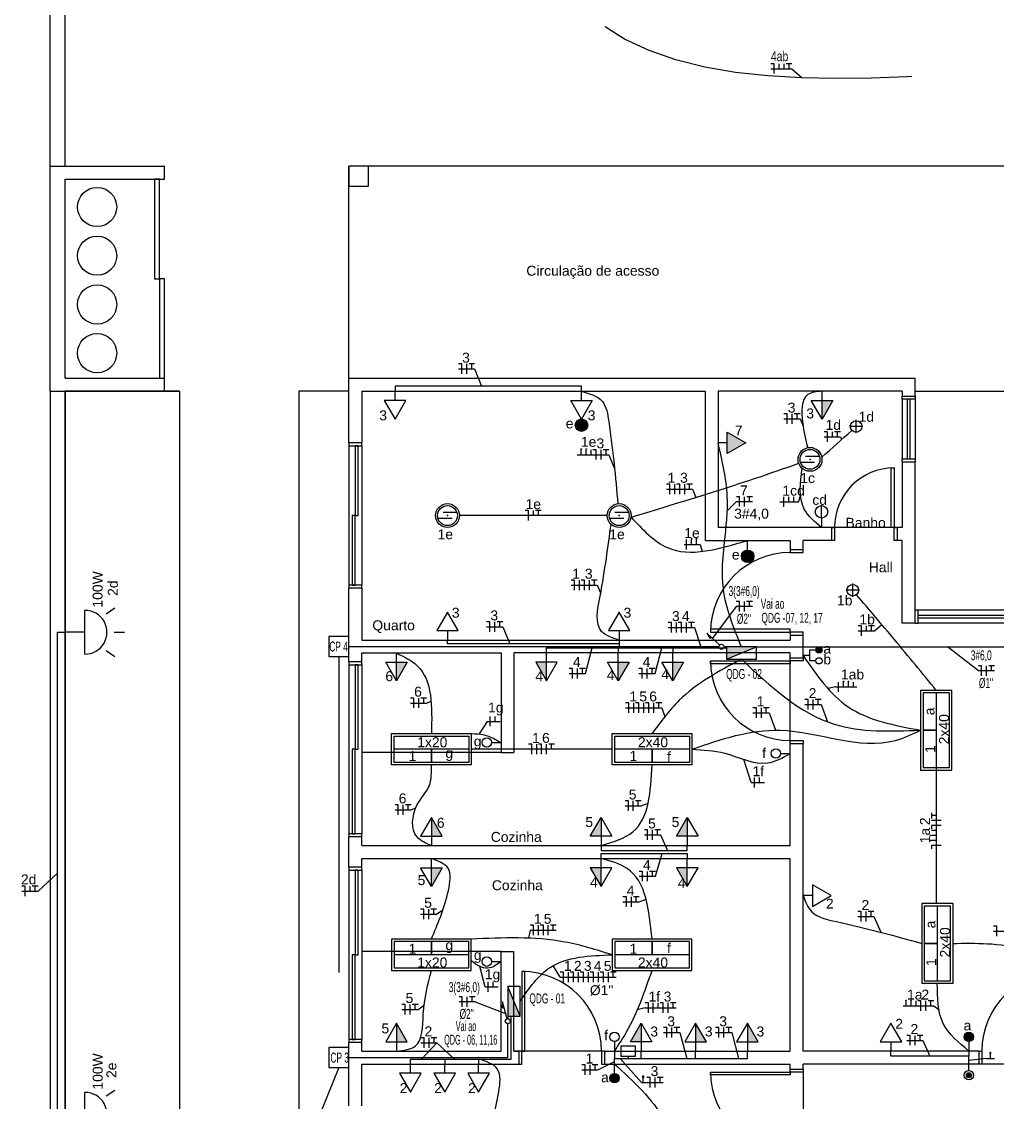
# Model space of a CAD drawing. Extents: x -115 to 23, y 4 to 69.
# Drawn here: x -114.02 to -104.22, y 30.67 to 41.53 of the extents above; entities that cross this region are included whole.
import ezdxf
from ezdxf.enums import TextEntityAlignment as Align

# ---------------------------------------------------------------- set-up
doc = ezdxf.new("R2010")
doc.units = 0
doc.header["$MEASUREMENT"] = 0
doc.linetypes.add('HIDDEN2', pattern=[4.7625, 3.175, -1.5875])
doc.layers.get('0').update_dxf_attribs({"linetype": 'CONTINUOUS'})
for name, color, linetype in [('BASE', 8, 'CONTINUOUS'), ('Chamada', 3, 'CONTINUOUS'), ('E_LUMINO', 160, 'CONTINUOUS'), ('Elétrico', 5, 'CONTINUOUS'), ('texto', 7, 'CONTINUOUS'), ('Texto - Elétrica', 3, 'CONTINUOUS'), ('texto - elétrico', 3, 'CONTINUOUS'), ('TOMADAS.GI', 5, 'CONTINUOUS')]:
    doc.layers.add(name, color=color, linetype=linetype)
doc.layers.add('VP', color=5, linetype='CONTINUOUS', plot=False)
doc.styles.add('ARIAL', font='arial.ttf')
doc.styles.get("Standard").update_dxf_attribs({"font": 'arial.ttf'})

# ---------------------------------------------------------------- blocks, each defined once
blk = doc.blocks.new('A$C089607AB')
at = {"layer": 'TOMADAS.GI', "color": 4}
for p, q in [((0, 0.493), (0, 0.598)), ((-0.184, 0.412), (-0.244, 0.499)), ((0.184, 0.412), (0.244, 0.499)), ((0.22, 0.2), (-0.22, 0.2)), ((0, 0.2), (0, 0))]:
    blk.add_line(p, q, dxfattribs=at)
blk.add_arc((0, 0.201), 0.22, 359.844, 180.156, dxfattribs=at)
blk = doc.blocks.new('A$C3E3F6338')
for p, q in [((-0.067, -0.101), (-0.208, -0.101)), ((-0.017, -0.041), (-0.158, -0.041))]:
    blk.add_line(p, q)
for radius in [0.12, 0.1]:
    blk.add_circle((-0.113, -0.071), radius)
at = {"linetype": 'Continuous'}
blk.add_point((-0.113, -0.071), dxfattribs=at)

msp = doc.modelspace()

# ---------------------------------------------------------------- hatches: boundary and pattern name
at = {"layer": 'Elétrico'}
for points in [[(-105.978, 37.539), (-105.978, 37.726), (-105.87, 37.726)], [(-108.332, 37.479, 1), (-108.457, 37.479, 1)], [(-106.663, 36.161, 1), (-106.788, 36.161, 1)], [(-107.105, 35.337), (-107.136, 35.39), (-107.093, 35.35)], [(-106.638, 35.252), (-106.938, 35.252), (-106.938, 35.127)], [(-106.638, 35.252), (-106.938, 35.252), (-106.938, 35.127)], [(-110.253, 34.909), (-110.253, 35.096), (-110.145, 35.096)], [(-108.855, 35.096), (-108.746, 35.096), (-108.746, 34.909)], [(-108.026, 34.909), (-108.026, 35.096), (-107.917, 35.096)], [(-107.478, 34.909), (-107.478, 35.096), (-107.37, 35.096)], [(-109.903, 33.349), (-109.795, 33.349), (-109.903, 33.536)], [(-108.198, 33.536), (-108.198, 33.349), (-108.306, 33.349)], [(-107.332, 33.536), (-107.332, 33.349), (-107.44, 33.349)], [(-109.903, 32.844), (-109.795, 33.031), (-109.903, 33.031)], [(-108.198, 32.844), (-108.198, 33.031), (-108.306, 33.031)], [(-107.332, 32.844), (-107.332, 33.031), (-107.44, 33.031)], [(-109.136, 31.84), (-109.136, 31.54), (-109.011, 31.54)], [(-109.136, 31.84), (-109.136, 31.54), (-109.011, 31.54)], [(-109.191, 31.623), (-109.189, 31.685), (-109.174, 31.628)], [(-110.253, 31.471), (-110.253, 31.284), (-110.145, 31.284)], [(-107.903, 31.284), (-107.795, 31.284), (-107.795, 31.471)], [(-107.248, 31.471), (-107.248, 31.284), (-107.14, 31.284)], [(-106.728, 31.471), (-106.728, 31.284), (-106.62, 31.284)], [(-104.281, 31.164), (-104.281, 31.177), (-104.293, 31.177), (-104.293, 31.164)], [(-104.478, 30.947, 1), (-104.528, 30.947, 1)], [(-108.016, 30.917), (-108.11, 30.917, 1)], [(-107.769, 30.925), (-107.769, 30.937), (-107.782, 30.937), (-107.782, 30.925)]]:
    msp.add_hatch(color=256, dxfattribs=at).paths.add_polyline_path(points)
h = msp.add_hatch(color=256, dxfattribs=at)
h.paths.add_polyline_path([(-106.93, 37.409), (-106.743, 37.301), (-106.881, 37.221), (-106.93, 37.221)])
h.paths.add_polyline_path([(-106.93, 37.221), (-106.881, 37.221), (-106.93, 37.193)])
at = {"layer": 'Elétrico', "linetype": 'Continuous', "lineweight": -2}
for points in [[(-105.977, 35.219), (-105.978, 35.222), (-105.978, 35.224), (-105.978, 35.227), (-105.979, 35.23), (-105.98, 35.232), (-105.982, 35.235), (-105.983, 35.237), (-105.985, 35.239), (-105.987, 35.241), (-105.989, 35.243), (-105.991, 35.245), (-105.993, 35.246), (-105.995, 35.247), (-105.998, 35.248), (-106.001, 35.249), (-106.003, 35.25), (-106.006, 35.25), (-106.009, 35.25), (-106.011, 35.25), (-106.014, 35.25), (-106.017, 35.249), (-106.019, 35.248), (-106.022, 35.247), (-106.024, 35.246), (-106.027, 35.245), (-106.029, 35.243), (-106.031, 35.241), (-106.033, 35.239), (-106.034, 35.237), (-106.036, 35.235), (-106.037, 35.232), (-106.038, 35.23), (-106.039, 35.227), (-106.039, 35.224), (-106.04, 35.222), (-106.04, 35.219), (-106.009, 35.219)], [(-106.04, 35.219), (-106.04, 35.216), (-106.039, 35.214), (-106.039, 35.211), (-106.038, 35.208), (-106.037, 35.206), (-106.036, 35.203), (-106.034, 35.201), (-106.033, 35.199), (-106.031, 35.197), (-106.029, 35.195), (-106.027, 35.193), (-106.024, 35.192), (-106.022, 35.191), (-106.019, 35.19), (-106.017, 35.189), (-106.014, 35.188), (-106.011, 35.188), (-106.009, 35.188), (-106.006, 35.188), (-106.003, 35.188), (-106.001, 35.189), (-105.998, 35.19), (-105.995, 35.191), (-105.993, 35.192), (-105.991, 35.193), (-105.989, 35.195), (-105.987, 35.197), (-105.985, 35.199), (-105.983, 35.201), (-105.982, 35.203), (-105.98, 35.206), (-105.979, 35.208), (-105.978, 35.211), (-105.978, 35.214), (-105.978, 35.216), (-105.977, 35.219), (-106.009, 35.219)], [(-104.55, 31.332), (-104.504, 31.332), (-104.504, 31.379), (-104.511, 31.379), (-104.524, 31.375), (-104.531, 31.37), (-104.537, 31.365), (-104.543, 31.357), (-104.548, 31.347), (-104.55, 31.338), (-104.55, 31.332)], [(-104.55, 31.332), (-104.504, 31.332), (-104.504, 31.286), (-104.511, 31.286), (-104.524, 31.29), (-104.531, 31.295), (-104.537, 31.3), (-104.543, 31.308), (-104.548, 31.317), (-104.55, 31.327), (-104.55, 31.332)], [(-104.457, 31.332), (-104.504, 31.332), (-104.504, 31.379), (-104.496, 31.379), (-104.484, 31.375), (-104.476, 31.37), (-104.47, 31.365), (-104.464, 31.357), (-104.459, 31.347), (-104.457, 31.338), (-104.457, 31.332)], [(-104.457, 31.332), (-104.504, 31.332), (-104.504, 31.286), (-104.496, 31.286), (-104.484, 31.29), (-104.476, 31.295), (-104.47, 31.3), (-104.464, 31.308), (-104.459, 31.317), (-104.457, 31.327), (-104.457, 31.332)], [(-108.11, 30.917), (-108.063, 30.917), (-108.063, 30.964), (-108.07, 30.964), (-108.083, 30.959), (-108.091, 30.955), (-108.097, 30.95), (-108.103, 30.942), (-108.107, 30.932), (-108.11, 30.922), (-108.109, 30.917)], [(-108.016, 30.917), (-108.063, 30.917), (-108.063, 30.964), (-108.056, 30.964), (-108.043, 30.959), (-108.035, 30.955), (-108.029, 30.95), (-108.023, 30.942), (-108.018, 30.932), (-108.016, 30.922), (-108.016, 30.917)]]:
    msp.add_hatch(color=256, dxfattribs=at).paths.add_polyline_path(points)

# ---------------------------------------------------------------- linework, layer by layer
at = {"layer": 'BASE'}
for p, q in [((-113.733, 40.08), (-113.733, 57.746)), ((-113.583, 40.08), (-113.583, 57.746)), ((-113.733, 37.82), (-113.733, 40.08)), ((-113.733, 37.82), (-113.733, 40.08)), ((-113.733, 40.08), (-112.583, 40.08)), ((-112.583, 39.95), (-112.583, 40.08)), ((-110.733, 37.95), (-110.733, 40.08)), ((-100.603, 40.08), (-110.733, 40.08)), ((-113.583, 37.95), (-113.583, 39.95)), ((-113.583, 39.95), (-112.583, 39.95)), ((-113.583, 37.95), (-112.583, 37.95)), ((-112.583, 37.82), (-112.583, 37.95)), ((-110.733, 37.95), (-105.043, 37.95)), ((-110.733, 37.3), (-110.733, 37.95)), ((-105.043, 37.77), (-105.043, 37.95)), ((-113.733, 37.82), (-113.733, 23.29)), ((-113.733, 37.82), (-112.583, 37.82)), ((-112.433, 37.82), (-113.583, 37.82)), ((-113.583, 37.82), (-113.583, 23.29)), ((-112.433, 37.82), (-112.433, 23.29)), ((-110.733, 37.82), (-111.233, 37.82)), ((-111.233, 37.82), (-111.233, 23.29)), ((-110.603, 37.82), (-110.603, 37.3)), ((-110.603, 37.82), (-107.153, 37.82)), ((-107.153, 37.82), (-107.153, 36.32)), ((-105.173, 37.82), (-107.023, 37.82)), ((-107.023, 37.82), (-107.023, 36.45)), ((-105.173, 37.82), (-105.173, 37.77)), ((-105.043, 37.82), (-102.993, 37.82)), ((-105.173, 37.77), (-105.043, 37.77)), ((-110.603, 37.3), (-110.733, 37.3)), ((-105.173, 37.11), (-105.173, 36.45)), ((-105.173, 37.11), (-105.043, 37.11)), ((-105.043, 35.62), (-105.043, 37.11)), ((-105.883, 36.45), (-107.023, 36.45)), ((-105.883, 36.45), (-105.883, 36.32)), ((-105.173, 36.45), (-105.883, 36.45)), ((-105.173, 36.45), (-105.223, 36.45)), ((-105.223, 36.45), (-105.223, 36.32)), ((-107.153, 36.32), (-106.298, 36.32)), ((-106.298, 36.32), (-106.298, 36.23)), ((-106.168, 36.23), (-106.168, 36.32)), ((-105.883, 36.32), (-106.168, 36.32)), ((-105.173, 36.32), (-105.223, 36.32)), ((-105.173, 35.49), (-105.173, 36.32)), ((-106.298, 36.23), (-106.168, 36.23)), ((-110.733, 35.102), (-110.733, 35.84)), ((-110.603, 35.84), (-110.733, 35.84)), ((-110.603, 35.84), (-110.603, 35.32)), ((-105.043, 35.62), (-105.043, 35.62)), ((-105.043, 35.49), (-105.043, 35.62)), ((-105.043, 35.49), (-105.173, 35.49)), ((-110.603, 35.32), (-106.298, 35.32)), ((-106.298, 35.37), (-106.298, 35.32)), ((-106.298, 35.37), (-106.168, 35.37)), ((-106.168, 35.14), (-106.168, 35.37)), ((-110.603, 35.19), (-109.203, 35.19)), ((-110.603, 35.102), (-110.603, 35.19)), ((-109.203, 35.19), (-109.203, 34.19)), ((-106.298, 35.19), (-109.073, 35.19)), ((-109.073, 35.19), (-109.073, 34.19)), ((-106.298, 35.14), (-106.298, 35.19)), ((-110.603, 35.102), (-110.733, 35.102)), ((-106.298, 35.14), (-106.168, 35.14)), ((-106.298, 34.31), (-106.298, 35.11)), ((-106.298, 33.255), (-106.298, 34.28)), ((-106.298, 34.28), (-106.168, 34.28)), ((-106.168, 31.19), (-106.168, 34.28)), ((-109.203, 34.19), (-110.603, 34.19)), ((-109.203, 34.19), (-109.073, 34.19)), ((-110.603, 33.342), (-110.733, 33.342)), ((-110.733, 33.037), (-110.733, 33.342)), ((-110.603, 33.255), (-110.603, 33.342)), ((-110.603, 33.255), (-106.298, 33.255)), ((-110.603, 33.125), (-106.298, 33.125)), ((-110.603, 33.037), (-110.603, 33.125)), ((-106.298, 31.19), (-106.298, 33.125)), ((-110.603, 33.037), (-110.733, 33.037)), ((-109.203, 32.19), (-110.603, 32.19)), ((-109.203, 31.19), (-109.203, 32.19)), ((-109.203, 32.19), (-109.073, 32.19)), ((-109.073, 31.19), (-109.073, 32.19)), ((-110.603, 31.277), (-110.733, 31.277)), ((-110.733, 30.64), (-110.733, 31.277)), ((-110.603, 31.19), (-110.603, 31.277)), ((-110.603, 31.19), (-109.203, 31.19)), ((-109.073, 31.19), (-109.023, 31.19)), ((-108.193, 31.19), (-109.073, 31.19)), ((-109.023, 31.19), (-109.023, 31.06)), ((-108.163, 31.19), (-106.298, 31.19)), ((-108.163, 31.19), (-108.163, 31.06)), ((-104.403, 31.19), (-106.168, 31.19)), ((-104.403, 31.19), (-104.403, 31.06)), ((-110.603, 31.06), (-109.023, 31.06)), ((-110.603, 30.64), (-110.603, 31.06)), ((-108.163, 31.06), (-106.298, 31.06)), ((-106.298, 31.01), (-106.298, 31.06)), ((-104.403, 31.06), (-106.168, 31.06)), ((-106.168, 31.01), (-106.168, 31.06)), ((-103.543, 31.06), (-104.403, 31.06)), ((-106.298, 31.01), (-106.168, 31.01)), ((-106.168, 31.01), (-106.168, 30.15))]:
    msp.add_line(p, q, dxfattribs=at)
at = {"layer": 'BASE', "linetype": 'Continuous'}
for p, q in [((-105.173, 37.74), (-105.173, 37.14)), ((-105.043, 37.74), (-105.043, 37.14)), ((-110.733, 37.27), (-110.733, 35.87)), ((-110.603, 37.27), (-110.603, 35.87)), ((-103.523, 35.62), (-105.013, 35.62)), ((-103.523, 35.49), (-105.013, 35.49)), ((-110.733, 35.072), (-110.733, 33.372)), ((-110.603, 35.072), (-110.603, 33.372)), ((-110.733, 33.007), (-110.733, 31.307)), ((-110.603, 33.007), (-110.603, 31.307)), ((-108.163, 31.19), (-108.193, 31.19))]:
    msp.add_line(p, q, dxfattribs=at)
at = {"layer": 'BASE'}
for points in [[(-110.733, 40.08), (-110.733, 39.88), (-110.533, 39.88), (-110.533, 40.08), (-110.733, 40.08)], [(-112.683, 38.95), (-112.633, 38.95), (-112.633, 39.95), (-112.683, 39.95)], [(-112.633, 37.95), (-112.583, 37.95), (-112.583, 38.95), (-112.633, 38.95)], [(-112.433, 23.29), (-113.583, 23.29), (-113.583, 37.82), (-112.433, 37.82)]]:
    msp.add_lwpolyline(points, close=True, dxfattribs=at)
at = {"layer": 'BASE', "linetype": 'Continuous'}
for points in [[(-105.043, 37.77), (-105.043, 37.74), (-105.173, 37.74), (-105.173, 37.77)], [(-110.733, 37.3), (-110.733, 37.27), (-110.603, 37.27), (-110.603, 37.3)], [(-105.173, 37.11), (-105.173, 37.14), (-105.043, 37.14), (-105.043, 37.11)], [(-105.883, 36.45), (-105.853, 36.45), (-105.853, 36.32), (-105.883, 36.32)], [(-105.223, 36.32), (-105.253, 36.32), (-105.253, 36.45), (-105.223, 36.45)], [(-106.298, 36.23), (-106.298, 36.2), (-106.168, 36.2), (-106.168, 36.23)], [(-110.603, 35.84), (-110.603, 35.87), (-110.733, 35.87), (-110.733, 35.84)], [(-105.043, 35.49), (-105.013, 35.49), (-105.013, 35.62), (-105.043, 35.62)], [(-106.168, 35.37), (-106.168, 35.4), (-106.298, 35.4), (-106.298, 35.37)], [(-110.733, 35.102), (-110.733, 35.072), (-110.603, 35.072), (-110.603, 35.102)], [(-106.168, 35.14), (-106.168, 35.11), (-106.298, 35.11), (-106.298, 35.14)], [(-106.298, 34.28), (-106.298, 34.31), (-106.168, 34.31), (-106.168, 34.28)], [(-110.603, 33.342), (-110.603, 33.372), (-110.733, 33.372), (-110.733, 33.342)], [(-110.733, 33.037), (-110.733, 33.007), (-110.603, 33.007), (-110.603, 33.037)], [(-110.603, 31.277), (-110.603, 31.307), (-110.733, 31.307), (-110.733, 31.277)], [(-109.023, 31.06), (-108.993, 31.06), (-108.993, 31.19), (-109.023, 31.19)], [(-108.163, 31.19), (-108.193, 31.19), (-108.193, 31.06), (-108.163, 31.06)], [(-104.403, 31.19), (-104.373, 31.19), (-104.373, 31.06), (-104.403, 31.06)], [(-106.168, 31.01), (-106.168, 30.98), (-106.298, 30.98), (-106.298, 31.01)]]:
    msp.add_lwpolyline(points, dxfattribs=at)
for points in [[(-105.123, 37.74), (-105.123, 37.14), (-105.093, 37.14), (-105.093, 37.74), (-105.123, 37.74)], [(-110.668, 37.27), (-110.668, 36.57), (-110.638, 36.57), (-110.638, 37.27), (-110.668, 37.27)], [(-105.253, 36.45), (-105.283, 36.45), (-105.283, 37.05), (-105.253, 37.05), (-105.253, 36.45)], [(-110.698, 36.57), (-110.698, 35.87), (-110.668, 35.87), (-110.668, 36.57), (-110.698, 36.57)], [(-103.523, 35.54), (-105.013, 35.54), (-105.013, 35.57), (-103.523, 35.57), (-103.523, 35.54)], [(-106.298, 35.4), (-106.298, 35.43), (-107.098, 35.43), (-107.098, 35.4), (-106.298, 35.4)], [(-110.668, 35.072), (-110.668, 34.222), (-110.638, 34.222), (-110.638, 35.072), (-110.668, 35.072)], [(-106.298, 35.11), (-106.298, 35.08), (-107.098, 35.08), (-107.098, 35.11), (-106.298, 35.11)], [(-110.698, 34.222), (-110.698, 33.372), (-110.668, 33.372), (-110.668, 34.222), (-110.698, 34.222)], [(-110.668, 33.007), (-110.668, 32.157), (-110.638, 32.157), (-110.638, 33.007), (-110.668, 33.007)], [(-110.698, 32.157), (-110.698, 31.307), (-110.668, 31.307), (-110.668, 32.157), (-110.698, 32.157)], [(-108.993, 31.19), (-108.963, 31.19), (-108.963, 31.99), (-108.993, 31.99), (-108.993, 31.19)], [(-106.298, 30.98), (-106.298, 30.95), (-107.098, 30.95), (-107.098, 30.98), (-106.298, 30.98)]]:
    msp.add_lwpolyline(points, close=True, dxfattribs=at)
at = {"layer": 'BASE'}
for centre in [(-113.261, 39.67), (-113.261, 39.181), (-113.261, 38.691), (-113.261, 38.202)]:
    msp.add_circle(centre, 0.197, dxfattribs=at)
at = {"layer": 'BASE', "linetype": 'Continuous'}
for centre, radius, start, end in [((-105.253, 36.45), 0.6, 90, 180), ((-106.298, 35.4), 0.8, 90, 180), ((-106.298, 35.11), 0.8, 180, 270), ((-108.993, 31.19), 0.8, 0, 90), ((-103.573, 31.19), 0.8, 90, 180), ((-106.298, 30.98), 0.8, 180, 270)]:
    msp.add_arc(centre, radius, start, end, dxfattribs=at)
at = {"layer": 'Chamada', "linetype": 'Continuous'}
for p, q in [((-106.493, 41.06), (-106.28, 41.06)), ((-109.631, 38.043), (-109.469, 38.043)), ((-106.361, 37.541), (-106.198, 37.541)), ((-105.956, 37.362), (-105.793, 37.362)), ((-108.439, 37.182), (-108.119, 37.182)), ((-107.541, 36.836), (-107.279, 36.836)), ((-106.839, 36.71), (-106.677, 36.71)), ((-106.402, 36.707), (-106.214, 36.707)), ((-107.362, 36.281), (-107.203, 36.281)), ((-108.498, 35.872), (-108.236, 35.872)), ((-106.678, 35.656), (-106.84, 35.656)), ((-109.348, 35.453), (-109.185, 35.453)), ((-107.523, 35.447), (-107.26, 35.447)), ((-105.614, 35.413), (-105.452, 35.413)), ((-108.518, 34.985), (-108.355, 34.985)), ((-107.818, 34.985), (-107.656, 34.985)), ((-104.246, 35.011), (-104.408, 35.011)), ((-105.841, 34.848), (-105.63, 34.848)), ((-110.113, 34.687), (-109.951, 34.687)), ((-107.951, 34.639), (-107.589, 34.639)), ((-106.15, 34.672), (-105.987, 34.672)), ((-106.672, 34.589), (-106.509, 34.589)), ((-109.344, 34.503), (-109.213, 34.503)), ((-106.689, 33.888), (-106.557, 33.888)), ((-110.268, 33.615), (-110.106, 33.615)), ((-107.957, 33.655), (-107.794, 33.655)), ((-107.763, 33.363), (-107.601, 33.363)), ((-107.814, 32.946), (-107.652, 32.946)), ((-114.016, 32.798), (-113.854, 32.798)), ((-107.978, 32.689), (-107.815, 32.689)), ((-110.013, 32.566), (-109.85, 32.566)), ((-105.619, 32.543), (-105.457, 32.543)), ((-108.911, 32.405), (-108.649, 32.405)), ((-104.255, 32.395), (-104.093, 32.395)), ((-108.608, 31.932), (-108.046, 31.932)), ((-109.364, 31.835), (-109.233, 31.835)), ((-110.199, 31.609), (-110.037, 31.609)), ((-109.463, 31.686), (-109.625, 31.686)), ((-107.756, 31.624), (-107.444, 31.624)), ((-105.162, 31.644), (-104.854, 31.644)), ((-110.009, 31.274), (-109.847, 31.274)), ((-107.57, 31.376), (-107.407, 31.376)), ((-107.048, 31.376), (-106.885, 31.376)), ((-105.126, 31.298), (-104.964, 31.298)), ((-104.327, 31.114), (-104.246, 31.114)), ((-108.391, 31.001), (-108.229, 31.001)), ((-107.792, 30.875), (-107.575, 30.875))]:
    msp.add_line(p, q, dxfattribs=at)
at = {"layer": 'Chamada'}
for p, q in [((-106.28, 41.06), (-106.178, 40.967)), ((-109.469, 38.043), (-109.4, 37.87)), ((-106.198, 37.541), (-106.168, 37.467)), ((-105.793, 37.362), (-105.782, 37.334)), ((-108.119, 37.182), (-108.062, 37.042)), ((-107.279, 36.836), (-107.245, 36.752)), ((-106.839, 36.71), (-106.93, 36.619)), ((-106.214, 36.707), (-106.195, 36.769)), ((-107.203, 36.281), (-107.181, 36.21)), ((-108.236, 35.872), (-108.202, 35.788)), ((-106.84, 35.656), (-107.08, 35.338)), ((-109.185, 35.453), (-109.116, 35.28)), ((-107.26, 35.447), (-107.191, 35.24)), ((-105.452, 35.413), (-105.378, 35.477)), ((-108.355, 34.985), (-108.286, 35.24)), ((-107.656, 34.985), (-107.586, 35.24)), ((-104.408, 35.011), (-104.718, 35.252)), ((-105.841, 34.848), (-105.919, 34.832)), ((-109.951, 34.687), (-109.906, 34.704)), ((-107.589, 34.639), (-107.559, 34.549)), ((-105.987, 34.672), (-105.924, 34.498)), ((-106.509, 34.589), (-106.446, 34.415)), ((-109.344, 34.503), (-109.423, 34.376)), ((-106.689, 33.888), (-106.765, 34.12)), ((-107.794, 33.655), (-107.725, 33.682)), ((-110.106, 33.615), (-110.061, 33.633)), ((-107.601, 33.363), (-107.531, 33.205)), ((-107.652, 32.946), (-107.583, 33.175)), ((-113.854, 32.798), (-113.658, 32.976)), ((-107.815, 32.689), (-107.746, 32.716)), ((-109.85, 32.566), (-109.788, 32.608)), ((-105.457, 32.543), (-105.387, 32.384)), ((-108.911, 32.405), (-108.928, 32.324)), ((-109.364, 31.835), (-109.417, 32.04)), ((-108.608, 31.932), (-108.68, 32.049)), ((-110.037, 31.609), (-109.975, 31.65)), ((-109.463, 31.686), (-109.157, 31.567)), ((-107.756, 31.624), (-107.834, 31.603)), ((-104.854, 31.644), (-104.803, 31.603)), ((-109.847, 31.274), (-110.003, 31.11)), ((-109.847, 31.274), (-109.67, 31.11)), ((-107.407, 31.376), (-107.338, 31.115)), ((-106.885, 31.376), (-106.816, 31.115)), ((-104.964, 31.298), (-104.894, 31.14)), ((-108.229, 31.001), (-108.063, 31.087)), ((-107.792, 30.875), (-108.005, 31.115)), ((-104.327, 31.114), (-104.503, 31.096))]:
    msp.add_line(p, q, dxfattribs=at)
at = {"layer": 'E_LUMINO'}
for p, q in [((-105.569, 37.465), (-105.703, 37.465)), ((-105.636, 37.398), (-105.636, 37.532)), ((-105.636, 37.398), (-105.636, 37.532)), ((-105.67, 35.753), (-105.67, 35.887)), ((-105.67, 35.753), (-105.67, 35.887)), ((-105.603, 35.82), (-105.737, 35.82))]:
    msp.add_line(p, q, dxfattribs=at)
for points in [[(-104.988, 34.814), (-104.988, 34.014), (-104.673, 34.014), (-104.673, 34.814)], [(-104.963, 34.789), (-104.963, 34.039), (-104.698, 34.039), (-104.698, 34.789)], [(-109.503, 34.065), (-110.303, 34.065), (-110.303, 34.38), (-109.503, 34.38)], [(-109.528, 34.09), (-110.278, 34.09), (-110.278, 34.355), (-109.528, 34.355)], [(-107.286, 34.065), (-108.086, 34.065), (-108.086, 34.38), (-107.286, 34.38)], [(-107.311, 34.09), (-108.061, 34.09), (-108.061, 34.355), (-107.311, 34.355)], [(-104.977, 32.672), (-104.977, 31.872), (-104.662, 31.872), (-104.662, 32.672)], [(-104.952, 32.647), (-104.952, 31.897), (-104.687, 31.897), (-104.687, 32.647)], [(-109.503, 32.315), (-110.303, 32.315), (-110.303, 32), (-109.503, 32)], [(-109.528, 32.29), (-110.278, 32.29), (-110.278, 32.025), (-109.528, 32.025)], [(-107.286, 32.315), (-108.086, 32.315), (-108.086, 32), (-107.286, 32)], [(-107.311, 32.29), (-108.061, 32.29), (-108.061, 32.025), (-107.311, 32.025)]]:
    msp.add_lwpolyline(points, close=True, dxfattribs=at)
for points in [[(-104.83, 34.789), (-104.83, 34.414), (-104.963, 34.414), (-104.83, 34.414), (-104.83, 34.039)], [(-109.528, 34.222), (-109.903, 34.222), (-109.903, 34.09), (-109.903, 34.222), (-110.278, 34.222)], [(-107.311, 34.222), (-107.686, 34.222), (-107.686, 34.09), (-107.686, 34.222), (-108.061, 34.222)], [(-104.82, 32.647), (-104.82, 32.272), (-104.952, 32.272), (-104.82, 32.272), (-104.82, 31.897)], [(-109.528, 32.157), (-109.903, 32.157), (-109.903, 32.29), (-109.903, 32.157), (-110.278, 32.157)], [(-107.311, 32.157), (-107.686, 32.157), (-107.686, 32.29), (-107.686, 32.157), (-108.061, 32.157)]]:
    msp.add_lwpolyline(points, dxfattribs=at)
for centre in [(-105.636, 37.465), (-105.635, 37.465), (-105.67, 35.82), (-105.67, 35.82)]:
    msp.add_circle(centre, 0.058, dxfattribs=at)
at = {"layer": 'Elétrico', "linetype": 'Continuous'}
for p, q in [((-106.459, 41.11), (-106.493, 41.11)), ((-106.459, 41.01), (-106.459, 41.11)), ((-106.409, 41.06), (-106.409, 41.11)), ((-106.359, 41.06), (-106.359, 41.11)), ((-106.28, 41.11), (-106.339, 41.11)), ((-106.309, 41.06), (-106.309, 41.11)), ((-109.598, 38.093), (-109.631, 38.093)), ((-109.598, 37.993), (-109.598, 38.093)), ((-109.548, 37.993), (-109.548, 38.093)), ((-109.469, 38.093), (-109.527, 38.093)), ((-109.498, 38.043), (-109.498, 38.093)), ((-110.268, 37.726), (-110.268, 37.82)), ((-108.395, 37.726), (-108.395, 37.82)), ((-105.978, 37.539), (-105.978, 37.82)), ((-106.327, 37.591), (-106.361, 37.591)), ((-106.327, 37.491), (-106.327, 37.591)), ((-106.277, 37.491), (-106.277, 37.591)), ((-106.198, 37.591), (-106.257, 37.591)), ((-106.227, 37.541), (-106.227, 37.591)), ((-105.922, 37.412), (-105.956, 37.412)), ((-105.922, 37.312), (-105.922, 37.412)), ((-105.872, 37.362), (-105.872, 37.412)), ((-105.793, 37.412), (-105.852, 37.412)), ((-105.822, 37.362), (-105.822, 37.412)), ((-106.93, 37.301), (-107.024, 37.301)), ((-108.398, 37.182), (-108.398, 37.232)), ((-108.348, 37.182), (-108.348, 37.232)), ((-108.298, 37.182), (-108.298, 37.232)), ((-108.248, 37.232), (-108.281, 37.232)), ((-108.248, 37.132), (-108.248, 37.232)), ((-108.198, 37.132), (-108.198, 37.232)), ((-108.119, 37.232), (-108.177, 37.232)), ((-108.148, 37.182), (-108.148, 37.232)), ((-107.508, 36.886), (-107.541, 36.886)), ((-107.508, 36.786), (-107.508, 36.886)), ((-107.458, 36.786), (-107.458, 36.886)), ((-107.408, 36.886), (-107.441, 36.886)), ((-107.408, 36.786), (-107.408, 36.886)), ((-107.358, 36.786), (-107.358, 36.886)), ((-107.279, 36.886), (-107.337, 36.886)), ((-107.308, 36.836), (-107.308, 36.886)), ((-106.806, 36.76), (-106.839, 36.76)), ((-106.806, 36.66), (-106.806, 36.76)), ((-106.756, 36.66), (-106.756, 36.76)), ((-106.677, 36.76), (-106.735, 36.76)), ((-106.706, 36.71), (-106.706, 36.76)), ((-106.362, 36.657), (-106.362, 36.757)), ((-106.312, 36.707), (-106.312, 36.757)), ((-106.262, 36.707), (-106.262, 36.757)), ((-108.928, 36.621), (-108.962, 36.621)), ((-108.928, 36.521), (-108.928, 36.621)), ((-108.878, 36.571), (-108.878, 36.621)), ((-108.799, 36.621), (-108.857, 36.621)), ((-108.828, 36.571), (-108.828, 36.621)), ((-107.339, 36.231), (-107.339, 36.331)), ((-107.289, 36.281), (-107.289, 36.331)), ((-107.239, 36.281), (-107.239, 36.331)), ((-108.465, 35.922), (-108.498, 35.922)), ((-108.465, 35.822), (-108.465, 35.922)), ((-108.415, 35.822), (-108.415, 35.922)), ((-108.365, 35.922), (-108.398, 35.922)), ((-108.365, 35.822), (-108.365, 35.922)), ((-108.315, 35.822), (-108.315, 35.922)), ((-108.236, 35.922), (-108.294, 35.922)), ((-108.265, 35.872), (-108.265, 35.922)), ((-106.807, 35.706), (-106.84, 35.706)), ((-106.807, 35.606), (-106.807, 35.706)), ((-106.757, 35.606), (-106.757, 35.706)), ((-106.678, 35.706), (-106.736, 35.706)), ((-106.707, 35.656), (-106.707, 35.706)), ((-109.741, 35.414), (-109.741, 35.32)), ((-109.314, 35.503), (-109.348, 35.503)), ((-109.314, 35.403), (-109.314, 35.503)), ((-109.264, 35.403), (-109.264, 35.503)), ((-109.185, 35.503), (-109.243, 35.503)), ((-109.214, 35.453), (-109.214, 35.503)), ((-108.016, 35.414), (-108.016, 35.32)), ((-107.49, 35.497), (-107.523, 35.497)), ((-107.49, 35.397), (-107.49, 35.497)), ((-107.44, 35.397), (-107.44, 35.497)), ((-107.39, 35.497), (-107.423, 35.497)), ((-107.39, 35.397), (-107.39, 35.497)), ((-107.34, 35.397), (-107.34, 35.497)), ((-107.26, 35.497), (-107.319, 35.497)), ((-107.29, 35.447), (-107.29, 35.497)), ((-105.581, 35.463), (-105.614, 35.463)), ((-105.581, 35.363), (-105.581, 35.463)), ((-105.531, 35.413), (-105.531, 35.463)), ((-105.452, 35.463), (-105.51, 35.463)), ((-105.481, 35.413), (-105.481, 35.463)), ((-110.253, 34.909), (-110.253, 35.19)), ((-108.746, 34.909), (-108.746, 35.19)), ((-108.026, 34.909), (-108.026, 35.19)), ((-107.478, 34.909), (-107.478, 35.19)), ((-108.484, 35.035), (-108.518, 35.035)), ((-108.484, 34.935), (-108.484, 35.035)), ((-108.434, 34.935), (-108.434, 35.035)), ((-108.355, 35.035), (-108.414, 35.035)), ((-108.384, 34.985), (-108.384, 35.035)), ((-107.785, 35.035), (-107.818, 35.035)), ((-107.785, 34.935), (-107.785, 35.035)), ((-107.735, 34.935), (-107.735, 35.035)), ((-107.656, 35.035), (-107.714, 35.035)), ((-107.685, 34.985), (-107.685, 35.035)), ((-104.375, 35.061), (-104.408, 35.061)), ((-104.375, 34.961), (-104.375, 35.061)), ((-104.325, 34.961), (-104.325, 35.061)), ((-104.246, 35.061), (-104.304, 35.061)), ((-104.275, 35.011), (-104.275, 35.061)), ((-105.813, 34.798), (-105.813, 34.898)), ((-105.763, 34.848), (-105.763, 34.898)), ((-105.713, 34.848), (-105.713, 34.898)), ((-105.663, 34.848), (-105.663, 34.898)), ((-110.08, 34.737), (-110.113, 34.737)), ((-110.08, 34.637), (-110.08, 34.737)), ((-110.03, 34.637), (-110.03, 34.737)), ((-109.951, 34.737), (-110.009, 34.737)), ((-109.98, 34.687), (-109.98, 34.737)), ((-107.918, 34.689), (-107.951, 34.689)), ((-107.918, 34.589), (-107.918, 34.689)), ((-107.868, 34.589), (-107.868, 34.689)), ((-107.818, 34.689), (-107.851, 34.689)), ((-107.818, 34.589), (-107.818, 34.689)), ((-107.768, 34.589), (-107.768, 34.689)), ((-107.718, 34.689), (-107.751, 34.689)), ((-107.718, 34.589), (-107.718, 34.689)), ((-107.668, 34.589), (-107.668, 34.689)), ((-107.589, 34.689), (-107.647, 34.689)), ((-107.618, 34.639), (-107.618, 34.689)), ((-106.638, 34.639), (-106.672, 34.639)), ((-106.638, 34.539), (-106.638, 34.639)), ((-106.588, 34.539), (-106.588, 34.639)), ((-106.509, 34.639), (-106.567, 34.639)), ((-106.538, 34.589), (-106.538, 34.639)), ((-106.116, 34.722), (-106.15, 34.722)), ((-106.116, 34.622), (-106.116, 34.722)), ((-106.066, 34.622), (-106.066, 34.722)), ((-105.987, 34.722), (-106.046, 34.722)), ((-106.016, 34.672), (-106.016, 34.722)), ((-109.311, 34.453), (-109.311, 34.553)), ((-109.261, 34.503), (-109.261, 34.553)), ((-108.895, 34.272), (-108.928, 34.272)), ((-108.895, 34.172), (-108.895, 34.272)), ((-108.845, 34.172), (-108.845, 34.272)), ((-108.795, 34.272), (-108.828, 34.272)), ((-108.795, 34.172), (-108.795, 34.272)), ((-108.745, 34.172), (-108.745, 34.272)), ((-108.665, 34.272), (-108.724, 34.272)), ((-108.695, 34.222), (-108.695, 34.272)), ((-106.655, 33.838), (-106.655, 33.938)), ((-106.605, 33.888), (-106.605, 33.938)), ((-110.235, 33.665), (-110.268, 33.665)), ((-110.235, 33.565), (-110.235, 33.665)), ((-110.185, 33.565), (-110.185, 33.665)), ((-110.106, 33.665), (-110.164, 33.665)), ((-110.135, 33.615), (-110.135, 33.665)), ((-107.924, 33.705), (-107.957, 33.705)), ((-107.924, 33.605), (-107.924, 33.705)), ((-107.874, 33.605), (-107.874, 33.705)), ((-107.794, 33.705), (-107.853, 33.705)), ((-107.824, 33.655), (-107.824, 33.705)), ((-104.88, 33.585), (-104.88, 33.527)), ((-104.83, 33.556), (-104.88, 33.556)), ((-109.903, 33.536), (-109.903, 33.255)), ((-108.198, 33.536), (-108.198, 33.255)), ((-107.332, 33.536), (-107.332, 33.255)), ((-104.78, 33.506), (-104.88, 33.506)), ((-104.78, 33.456), (-104.88, 33.456)), ((-104.88, 33.456), (-104.88, 33.422)), ((-107.73, 33.413), (-107.763, 33.413)), ((-107.73, 33.313), (-107.73, 33.413)), ((-107.68, 33.313), (-107.68, 33.413)), ((-107.601, 33.413), (-107.659, 33.413)), ((-107.63, 33.363), (-107.63, 33.413)), ((-104.83, 33.406), (-104.88, 33.406)), ((-104.83, 33.356), (-104.88, 33.356)), ((-104.83, 33.306), (-104.88, 33.306)), ((-104.78, 33.256), (-104.88, 33.256)), ((-104.88, 33.256), (-104.88, 33.222)), ((-109.903, 32.844), (-109.903, 33.125)), ((-108.198, 32.844), (-108.198, 33.125)), ((-107.332, 32.844), (-107.332, 33.125)), ((-107.781, 32.996), (-107.814, 32.996)), ((-107.781, 32.896), (-107.781, 32.996)), ((-107.731, 32.896), (-107.731, 32.996)), ((-107.652, 32.996), (-107.71, 32.996)), ((-107.681, 32.946), (-107.681, 32.996)), ((-113.983, 32.848), (-114.016, 32.848)), ((-113.983, 32.748), (-113.983, 32.848)), ((-113.933, 32.798), (-113.933, 32.848)), ((-113.854, 32.848), (-113.912, 32.848)), ((-113.883, 32.798), (-113.883, 32.848)), ((-107.944, 32.739), (-107.978, 32.739)), ((-107.944, 32.639), (-107.944, 32.739)), ((-107.894, 32.639), (-107.894, 32.739)), ((-107.815, 32.739), (-107.873, 32.739)), ((-107.844, 32.689), (-107.844, 32.739)), ((-106.075, 32.752), (-106.168, 32.752)), ((-109.979, 32.616), (-110.013, 32.616)), ((-109.979, 32.516), (-109.979, 32.616)), ((-109.929, 32.516), (-109.929, 32.616)), ((-109.85, 32.616), (-109.908, 32.616)), ((-109.879, 32.566), (-109.879, 32.616)), ((-105.586, 32.593), (-105.619, 32.593)), ((-105.586, 32.493), (-105.586, 32.593)), ((-105.536, 32.493), (-105.536, 32.593)), ((-105.457, 32.593), (-105.515, 32.593)), ((-105.486, 32.543), (-105.486, 32.593)), ((-108.878, 32.455), (-108.911, 32.455)), ((-108.878, 32.355), (-108.878, 32.455)), ((-108.828, 32.355), (-108.828, 32.455)), ((-108.778, 32.455), (-108.811, 32.455)), ((-108.778, 32.355), (-108.778, 32.455)), ((-108.728, 32.355), (-108.728, 32.455)), ((-108.649, 32.455), (-108.707, 32.455)), ((-108.678, 32.405), (-108.678, 32.455)), ((-104.222, 32.445), (-104.255, 32.445)), ((-104.222, 32.345), (-104.222, 32.445)), ((-108.575, 31.982), (-108.608, 31.982)), ((-108.575, 31.882), (-108.575, 31.982)), ((-108.525, 31.882), (-108.525, 31.982)), ((-108.475, 31.982), (-108.508, 31.982)), ((-108.475, 31.882), (-108.475, 31.982)), ((-108.425, 31.882), (-108.425, 31.982)), ((-108.375, 31.982), (-108.408, 31.982)), ((-108.375, 31.882), (-108.375, 31.982)), ((-108.325, 31.882), (-108.325, 31.982)), ((-108.275, 31.982), (-108.308, 31.982)), ((-108.275, 31.882), (-108.275, 31.982)), ((-108.225, 31.882), (-108.225, 31.982)), ((-108.175, 31.982), (-108.208, 31.982)), ((-108.175, 31.882), (-108.175, 31.982)), ((-108.125, 31.882), (-108.125, 31.982)), ((-108.046, 31.982), (-108.104, 31.982)), ((-108.075, 31.932), (-108.075, 31.982)), ((-109.331, 31.785), (-109.331, 31.885)), ((-109.281, 31.835), (-109.281, 31.885)), ((-109.592, 31.736), (-109.625, 31.736)), ((-109.592, 31.636), (-109.592, 31.736)), ((-109.542, 31.636), (-109.542, 31.736)), ((-109.463, 31.736), (-109.521, 31.736)), ((-109.492, 31.686), (-109.492, 31.736)), ((-110.166, 31.659), (-110.199, 31.659)), ((-110.166, 31.559), (-110.166, 31.659)), ((-110.116, 31.559), (-110.116, 31.659)), ((-110.037, 31.659), (-110.095, 31.659)), ((-110.066, 31.609), (-110.066, 31.659)), ((-107.723, 31.674), (-107.756, 31.674)), ((-107.723, 31.574), (-107.723, 31.674)), ((-107.673, 31.574), (-107.673, 31.674)), ((-107.623, 31.624), (-107.623, 31.674)), ((-107.573, 31.674), (-107.606, 31.674)), ((-107.573, 31.574), (-107.573, 31.674)), ((-107.523, 31.574), (-107.523, 31.674)), ((-107.444, 31.674), (-107.502, 31.674)), ((-107.473, 31.624), (-107.473, 31.674)), ((-105.134, 31.644), (-105.134, 31.694)), ((-105.084, 31.644), (-105.084, 31.694)), ((-105.034, 31.644), (-105.034, 31.694)), ((-104.984, 31.694), (-105.017, 31.694)), ((-104.984, 31.594), (-104.984, 31.694)), ((-104.934, 31.594), (-104.934, 31.694)), ((-104.854, 31.694), (-104.913, 31.694)), ((-104.884, 31.644), (-104.884, 31.694)), ((-110.253, 31.471), (-110.253, 31.19)), ((-107.795, 31.471), (-107.795, 31.19)), ((-107.537, 31.426), (-107.57, 31.426)), ((-107.537, 31.326), (-107.537, 31.426)), ((-107.487, 31.326), (-107.487, 31.426)), ((-107.407, 31.426), (-107.466, 31.426)), ((-107.437, 31.376), (-107.437, 31.426)), ((-107.248, 31.471), (-107.248, 31.19)), ((-107.015, 31.426), (-107.048, 31.426)), ((-107.015, 31.326), (-107.015, 31.426)), ((-106.965, 31.326), (-106.965, 31.426)), ((-106.885, 31.426), (-106.944, 31.426)), ((-106.915, 31.376), (-106.915, 31.426)), ((-106.728, 31.471), (-106.728, 31.19)), ((-109.976, 31.324), (-110.009, 31.324)), ((-109.976, 31.224), (-109.976, 31.324)), ((-109.926, 31.224), (-109.926, 31.324)), ((-109.847, 31.324), (-109.905, 31.324)), ((-109.876, 31.274), (-109.876, 31.324)), ((-105.286, 31.284), (-105.286, 31.19)), ((-105.093, 31.348), (-105.126, 31.348)), ((-105.093, 31.248), (-105.093, 31.348)), ((-105.043, 31.248), (-105.043, 31.348)), ((-104.964, 31.348), (-105.022, 31.348)), ((-104.993, 31.298), (-104.993, 31.348)), ((-104.287, 31.114), (-104.287, 31.164)), ((-110.114, 30.967), (-110.114, 31.061)), ((-109.769, 30.967), (-109.769, 31.061)), ((-109.428, 30.967), (-109.428, 31.061)), ((-108.358, 31.051), (-108.391, 31.051)), ((-108.358, 30.951), (-108.358, 31.051)), ((-108.308, 30.951), (-108.308, 31.051)), ((-108.229, 31.051), (-108.287, 31.051)), ((-108.258, 31.001), (-108.258, 31.051)), ((-107.775, 30.875), (-107.775, 30.925)), ((-107.704, 30.925), (-107.738, 30.925)), ((-107.704, 30.825), (-107.704, 30.925)), ((-107.654, 30.825), (-107.654, 30.925)), ((-107.575, 30.925), (-107.633, 30.925)), ((-107.604, 30.875), (-107.604, 30.925))]:
    msp.add_line(p, q, dxfattribs=at)
at = {"layer": 'Elétrico'}
for p, q in [((-108.394, 37.87), (-110.268, 37.87)), ((-110.268, 37.87), (-110.268, 37.82)), ((-108.394, 37.82), (-108.394, 37.87)), ((-105.983, 36.546), (-105.984, 36.671)), ((-105.983, 36.546), (-105.983, 36.45)), ((-106.726, 36.224), (-106.726, 36.32)), ((-109.741, 35.28), (-109.741, 35.32)), ((-108.016, 35.32), (-108.016, 35.24)), ((-107.006, 35.269), (-107.136, 35.39)), ((-107.136, 35.39), (-107.105, 35.337)), ((-107.105, 35.337), (-107.093, 35.35)), ((-108.016, 35.28), (-109.741, 35.28)), ((-108.746, 35.19), (-108.746, 35.24)), ((-108.746, 35.24), (-108.026, 35.24)), ((-108.026, 35.24), (-108.026, 35.19)), ((-108.026, 35.24), (-107.478, 35.24)), ((-107.478, 35.24), (-107.478, 35.19)), ((-107.478, 35.24), (-106.938, 35.24)), ((-106.938, 35.127), (-106.638, 35.252)), ((-106.938, 35.127), (-106.638, 35.252)), ((-108.198, 33.255), (-108.198, 33.205)), ((-107.332, 33.205), (-107.332, 33.255)), ((-108.198, 33.205), (-107.332, 33.205)), ((-108.198, 33.125), (-108.198, 33.175)), ((-108.198, 33.175), (-107.332, 33.175)), ((-107.332, 33.175), (-107.332, 33.125)), ((-109.011, 31.54), (-109.136, 31.84)), ((-109.011, 31.54), (-109.136, 31.84)), ((-109.189, 31.685), (-109.191, 31.623)), ((-109.191, 31.623), (-109.174, 31.628)), ((-109.142, 31.514), (-109.189, 31.685)), ((-109.101, 31.11), (-109.101, 31.54)), ((-108.063, 31.19), (-108.063, 31.115)), ((-107.795, 31.115), (-107.795, 31.19)), ((-105.286, 31.14), (-105.286, 31.19)), ((-104.503, 31.19), (-104.503, 31.14)), ((-110.114, 31.06), (-110.114, 31.11)), ((-110.114, 31.11), (-109.769, 31.11)), ((-109.769, 31.11), (-109.769, 31.061)), ((-109.769, 31.11), (-109.428, 31.11)), ((-109.428, 31.11), (-109.428, 31.061)), ((-109.428, 31.11), (-109.136, 31.11)), ((-109.136, 31.11), (-109.101, 31.11)), ((-108.063, 31.115), (-107.795, 31.115)), ((-108.063, 31.06), (-108.063, 31.115)), ((-107.926, 31.14), (-107.926, 31.115)), ((-104.503, 31.14), (-105.286, 31.14))]:
    msp.add_line(p, q, dxfattribs=at)
at = {"layer": 'Elétrico', "linetype": 'Continuous', "lineweight": -2}
for p, q in [((-106.104, 35.219), (-106.104, 35.111)), ((-106.04, 35.219), (-106.104, 35.219)), ((-106.104, 35.165), (-106.168, 35.165)), ((-106.04, 35.111), (-106.104, 35.111)), ((-109.299, 34.29), (-109.203, 34.29)), ((-106.394, 34.18), (-106.298, 34.18)), ((-109.299, 32.089), (-109.203, 32.09)), ((-108.063, 31.286), (-108.063, 31.19)), ((-104.457, 31.332), (-104.55, 31.332)), ((-104.504, 31.286), (-104.503, 31.19)), ((-108.063, 30.964), (-108.063, 31.06)), ((-104.503, 30.994), (-104.503, 31.14)), ((-108.11, 30.917), (-108.016, 30.917))]:
    msp.add_line(p, q, dxfattribs=at)
at = {"layer": 'Elétrico', "linetype": 'Continuous', "lineweight": 0}
for q in [(-106.04, 35.219), (-106.04, 35.219), (-105.977, 35.219), (-105.977, 35.219)]:
    msp.add_line((-106.009, 35.219), q, dxfattribs=at)
at = {"layer": 'Elétrico', "linetype": 'Continuous'}
for points in [[(-110.376, 37.726), (-110.268, 37.539), (-110.16, 37.726), (-110.376, 37.726, 1.732025)], [(-108.287, 37.726), (-108.395, 37.539), (-108.503, 37.726), (-108.287, 37.726, -1.732025)], [(-105.87, 37.726), (-105.978, 37.539), (-106.086, 37.726), (-105.87, 37.726, -1.732025)], [(-106.93, 37.409), (-106.743, 37.301), (-106.93, 37.193), (-106.93, 37.409, -1.732025)], [(-109.633, 35.414), (-109.741, 35.601), (-109.849, 35.414), (-109.633, 35.414, 1.732025)], [(-107.908, 35.414), (-108.016, 35.601), (-108.124, 35.414), (-107.908, 35.414, 1.732025)], [(-110.145, 35.096), (-110.253, 34.909), (-110.362, 35.096), (-110.145, 35.096, -1.732025)], [(-108.855, 35.096), (-108.746, 34.909), (-108.638, 35.096), (-108.855, 35.096, 1.732025)], [(-107.917, 35.096), (-108.026, 34.909), (-108.134, 35.096), (-107.917, 35.096, -1.732025)], [(-107.37, 35.096), (-107.478, 34.909), (-107.587, 35.096), (-107.37, 35.096, -1.732025)], [(-109.795, 33.349), (-109.903, 33.536), (-110.012, 33.349), (-109.795, 33.349, 1.732025)], [(-108.306, 33.349), (-108.198, 33.536), (-108.09, 33.349), (-108.306, 33.349, -1.732025)], [(-107.44, 33.349), (-107.332, 33.536), (-107.223, 33.349), (-107.44, 33.349, -1.732025)], [(-109.795, 33.031), (-109.903, 32.844), (-110.012, 33.031), (-109.795, 33.031, -1.732025)], [(-108.306, 33.031), (-108.198, 32.844), (-108.09, 33.031), (-108.306, 33.031, 1.732025)], [(-107.44, 33.031), (-107.332, 32.844), (-107.223, 33.031), (-107.44, 33.031, 1.732025)], [(-106.075, 32.643), (-105.887, 32.752), (-106.075, 32.86), (-106.075, 32.643, 1.732025)], [(-110.145, 31.284), (-110.253, 31.471), (-110.362, 31.284), (-110.145, 31.284, 1.732025)], [(-107.903, 31.284), (-107.795, 31.471), (-107.687, 31.284), (-107.903, 31.284, -1.732025)], [(-107.14, 31.284), (-107.248, 31.471), (-107.356, 31.284), (-107.14, 31.284, 1.732025)], [(-106.62, 31.284), (-106.728, 31.471), (-106.836, 31.284), (-106.62, 31.284, 1.732025)], [(-105.177, 31.284), (-105.286, 31.471), (-105.394, 31.284), (-105.177, 31.284, 1.732025)], [(-110.223, 30.967), (-110.114, 30.779), (-110.006, 30.967), (-110.223, 30.967, 1.732025)], [(-109.877, 30.967), (-109.769, 30.779), (-109.661, 30.967), (-109.877, 30.967, 1.732025)], [(-109.536, 30.967), (-109.428, 30.779), (-109.319, 30.967), (-109.536, 30.967, 1.732025)]]:
    msp.add_lwpolyline(points, format="xyb", dxfattribs=at)
at = {"layer": 'Elétrico'}
for points in [[(-113.658, 30.555), (-113.658, 35.398), (-113.583, 35.398)], [(-110.733, 35.255), (-107.013, 35.255)], [(-106.963, 35.255), (-106.788, 35.255), (-106.788, 35.252)], [(-109.136, 31.54), (-109.136, 31.515)], [(-110.733, 31.125), (-109.136, 31.125), (-109.136, 31.465)], [(-107.795, 31.115), (-107.248, 31.115), (-107.248, 31.19)], [(-107.248, 31.115), (-106.728, 31.115), (-106.728, 31.19)]]:
    msp.add_lwpolyline(points, dxfattribs=at)
for points in [[(-110.733, 35.355), (-110.933, 35.355), (-110.933, 35.155), (-110.733, 35.155)], [(-106.638, 35.252), (-106.938, 35.252), (-106.938, 35.127), (-106.638, 35.127)], [(-106.638, 35.252), (-106.938, 35.252), (-106.938, 35.127), (-106.638, 35.127)], [(-109.136, 31.84), (-109.136, 31.54), (-109.011, 31.54), (-109.011, 31.84)], [(-109.136, 31.84), (-109.136, 31.54), (-109.011, 31.54), (-109.011, 31.84)], [(-110.733, 31.225), (-110.933, 31.225), (-110.933, 31.025), (-110.733, 31.025)], [(-107.851, 31.24), (-108.001, 31.24), (-108.001, 31.14), (-107.851, 31.14)], [(-104.293, 31.164), (-104.281, 31.164), (-104.281, 31.177), (-104.293, 31.177)], [(-107.782, 30.925), (-107.769, 30.925), (-107.769, 30.937), (-107.782, 30.937)]]:
    msp.add_lwpolyline(points, close=True, dxfattribs=at)
at = {"layer": 'Elétrico', "linetype": 'HIDDEN2'}
for points in [[(-110.833, 35.155), (-110.833, 31.225)], [(-110.833, 31.025), (-113.471, 24.55)]]:
    msp.add_lwpolyline(points, dxfattribs=at)
at = {"layer": 'Elétrico', "linetype": 'Continuous', "lineweight": -2}
for centre, radius in [((-108.395, 37.479), 0.0625), ((-105.984, 36.608), 0.0625), ((-106.725, 36.161), 0.0625), ((-106.009, 35.219), 0.0312), ((-106.009, 35.111), 0.0312), ((-109.346, 34.291), 0.0474), ((-106.441, 34.181), 0.0469), ((-109.346, 32.089), 0.0474), ((-108.063, 31.332), 0.0469), ((-104.504, 31.332), 0.0469), ((-108.063, 30.917), 0.0469), ((-104.503, 30.947), 0.0469), ((-104.503, 30.947), 0.025)]:
    msp.add_circle(centre, radius, dxfattribs=at)
at = {"layer": 'Elétrico', "linetype": 'Continuous'}
for centre in [(-108.398, 37.239), (-108.348, 37.239), (-107.289, 36.337), (-107.239, 36.337), (-105.763, 34.904), (-105.713, 34.904), (-104.887, 33.356), (-104.887, 33.306), (-105.134, 31.7), (-105.084, 31.7)]:
    msp.add_circle(centre, 0.00313, dxfattribs=at)
at = {"layer": 'Elétrico'}
for centre in [(-106.988, 35.252), (-109.136, 31.49)]:
    msp.add_circle(centre, 0.025, dxfattribs=at)
at = {"layer": 'Elétrico', "linetype": 'Continuous', "lineweight": 0}
for start, end in [(359.9998, 180.0002), (180.0002, 359.9998)]:
    msp.add_arc((-106.009, 35.219), 0.0312, start, end, dxfattribs=at)
at = {"layer": 'Elétrico', "linetype": 'HIDDEN2'}
msp.add_spline([(-100.503, 35.82), (-100.304, 37.109), (-100.24, 39.946), (-100.703, 40.615), (-104.049, 41.063), (-108.662, 42.086), (-109.162, 44.03), (-109.646, 44.72)], degree=3, dxfattribs=at)
at = {"layer": 'Elétrico'}
for points in [[(-108.395, 37.82), (-108.184, 37.715), (-108.121, 37.518), (-108.029, 36.689)], [(-105.978, 37.82), (-106.122, 37.786), (-106.174, 37.508), (-106.122, 37.252)], [(-105.98, 37.158), (-105.679, 37.426)], [(-106.788, 35.252), (-106.969, 35.836), (-106.93, 36.765), (-107.023, 37.301)], [(-107.897, 36.555), (-106.645, 36.946), (-106.212, 37.096)], [(-105.983, 36.45), (-106.157, 36.636), (-106.178, 37.045)], [(-108.136, 36.572), (-109.621, 36.57)], [(-107.897, 36.555), (-107.531, 36.248), (-106.726, 36.32)], [(-108.016, 35.32), (-108.193, 35.406), (-108.208, 35.76), (-108.098, 36.482)], [(-104.83, 34.814), (-105.251, 35.325), (-105.632, 35.775)], [(-110.253, 35.19), (-110.048, 35.064), (-109.903, 34.38)], [(-106.788, 35.127), (-107.413, 34.714), (-107.686, 34.38)], [(-106.788, 35.127), (-105.855, 34.474), (-104.988, 34.414)], [(-106.168, 35.165), (-105.715, 34.648), (-104.988, 34.414)], [(-107.286, 34.222), (-106.398, 34.414), (-105.24, 34.311), (-104.988, 34.414)], [(-109.503, 34.38), (-109.373, 34.368), (-109.203, 34.29)], [(-108.086, 34.222), (-109.503, 34.222)], [(-107.286, 34.222), (-106.954, 34.182), (-106.524, 34.085), (-106.299, 34.18)], [(-109.903, 33.255), (-110.047, 33.342), (-110.048, 33.66), (-109.924, 33.856), (-109.903, 34.065)], [(-108.198, 33.255), (-107.878, 33.393), (-107.686, 34.065)], [(-104.83, 34.039), (-104.83, 32.672)], [(-109.903, 32.315), (-109.732, 32.805), (-109.735, 33.027), (-109.903, 33.125)], [(-107.686, 32.315), (-107.937, 33.025), (-108.198, 33.125)], [(-106.168, 32.752), (-106.08, 32.589), (-105.834, 32.491), (-104.977, 32.272)], [(-104.662, 32.272), (-103.936, 32.22), (-103.577, 32.217), (-103.493, 32.375)], [(-108.086, 32.157), (-108.562, 32.286), (-109.503, 32.315)], [(-109.011, 31.69), (-108.709, 32.031), (-108.086, 32.157)], [(-109.203, 32.09), (-109.335, 32.023), (-109.42, 32.042), (-109.503, 32.098)], [(-110.253, 31.19), (-110.062, 31.242), (-109.984, 31.56), (-109.903, 32)], [(-108.063, 31.19), (-107.942, 31.383), (-107.686, 32)], [(-104.503, 31.19), (-104.76, 31.467), (-104.82, 31.872)], [(-109.527, 29.817), (-109.364, 30.28), (-109.225, 30.782), (-109.239, 31.009), (-109.428, 31.11)], [(-108.063, 31.06), (-107.566, 30.498), (-107.375, 29.817)]]:
    msp.add_spline(points, degree=3, dxfattribs=at)
at = {"layer": 'VP', "linetype": 'HIDDEN2'}
msp.add_lwpolyline([(-106.638, 35.252), (-100.383, 35.252), (-100.383, 35.432)], dxfattribs=at)

# ---------------------------------------------------------------- block references
at = {"layer": 'E_LUMINO', "linetype": 'Continuous'}
for p in [(-105.986, 37.206), (-109.628, 36.641), (-107.903, 36.641)]:
    msp.add_blockref('A$C3E3F6338', p, dxfattribs=at)
at = {"layer": 'TOMADAS.GI', "rotation": 270}
for p in [(-113.583, 35.398), (-113.583, 30.555)]:
    msp.add_blockref('A$C089607AB', p, dxfattribs=at)

# ---------------------------------------------------------------- texts
at = {"layer": 'texto', "color": 2}
msp.add_text('Circulação de acesso', height=0.1, dxfattribs=at).set_placement((-108.281, 38.95), align=Align.BOTTOM_CENTER)
at = {"layer": 'Texto - Elétrica', "color": 2, "linetype": 'Continuous', "style": 'ARIAL'}
for s, width, p in [('4ab', 0.75, (-106.492, 41.135)), ('3(3#6,0)', 0.6, (-106.917, 35.762)), ('Vai ao ', 0.6, (-106.594, 35.634)), ('%%C2"', 0.6, (-106.834, 35.483)), ('QDG -07, 12, 17', 0.6, (-106.587, 35.493)), ('CP 4', 0.6, (-110.928, 35.205)), ('3#6,0', 0.6, (-104.484, 35.117)), ('QDG - 02', 0.6, (-106.941, 34.929)), ('%%C1"', 0.6, (-104.402, 34.838)), ('3(3#6,0)', 0.6, (-109.728, 31.783)), ('QDG - 01', 0.6, (-108.918, 31.669)), ('%%C2"', 0.6, (-109.619, 31.514)), ('Vai ao', 0.5, (-109.658, 31.391)), ('QDG - 06, 11,16', 0.5, (-109.774, 31.254)), ('CP 3', 0.6, (-110.917, 31.075))]:
    msp.add_text(s, height=0.1, dxfattribs=dict(at, width=width)).set_placement(p)
for s, p in [('3', (-109.594, 38.107)), ('3', (-106.323, 37.605)), ('1d', (-105.943, 37.431)), ('1e', (-108.401, 37.261)), ('3', (-108.244, 37.246)), ('1', (-107.531, 36.9)), ('3', (-107.404, 36.9)), ('7', (-106.802, 36.773)), ('1cd', (-106.376, 36.771)), ('1e', (-108.957, 36.635)), ('3#4,0', (-106.861, 36.54)), ('1e', (-107.362, 36.345)), ('1', (-108.488, 35.936)), ('3', (-108.361, 35.936)), ('3', (-109.31, 35.517)), ('3', (-107.486, 35.51)), ('4', (-107.386, 35.51)), ('1b', (-105.603, 35.477)), ('4', (-108.481, 35.049)), ('4', (-107.781, 35.049)), ('1ab', (-105.788, 34.924)), ('6', (-110.076, 34.751)), ('1', (-107.914, 34.703)), ('5', (-107.814, 34.703)), ('6', (-107.714, 34.703)), ('1', (-106.634, 34.653)), ('2', (-106.112, 34.736)), ('1g', (-109.333, 34.592)), ('1', (-108.891, 34.286)), ('6', (-108.791, 34.286)), ('1f', (-106.677, 33.952)), ('6', (-110.231, 33.679)), ('5', (-107.92, 33.718)), ('5', (-107.726, 33.427)), ('4', (-107.777, 33.01)), ('2d', (-114.026, 32.865)), ('4', (-107.94, 32.753)), ('5', (-109.975, 32.63)), ('2', (-105.582, 32.607)), ('1', (-108.874, 32.469)), ('5', (-108.774, 32.469)), ('1', (-108.571, 31.996)), ('2', (-108.471, 31.996)), ('3', (-108.371, 31.996)), ('4', (-108.271, 31.996)), ('5', (-108.171, 31.996)), ('1g', (-109.366, 31.912)), ('%%c1"', (-108.311, 31.752)), ('5', (-110.162, 31.673)), ('1f', (-107.722, 31.688)), ('3', (-107.569, 31.688)), ('1a', (-105.124, 31.708)), ('2', (-104.98, 31.708)), ('3', (-107.533, 31.44)), ('3', (-107.011, 31.44)), ('2', (-109.972, 31.338)), ('2', (-105.089, 31.362)), ('1', (-108.354, 31.065)), ('3', (-107.7, 30.939))]:
    msp.add_text(s, height=0.1, dxfattribs=at).set_placement(p)
at = {"layer": 'Texto - Elétrica', "color": 2, "linetype": 'Continuous', "lineweight": -2, "style": 'ARIAL'}
for s, p in [('3', (-108.332, 37.497)), ('e', (-108.553, 37.416))]:
    msp.add_text(s, height=0.1, dxfattribs=at).set_placement(p, align=Align.BOTTOM_LEFT)
at = {"layer": 'Texto - Elétrica', "color": 2, "style": 'ARIAL'}
for s, p in [('100W', (-113.206, 35.646)), ('2d', (-113.053, 35.763)), ('100W', (-113.205, 30.803)), ('2e', (-113.067, 30.92))]:
    msp.add_text(s, height=0.1, rotation=90, dxfattribs=at).set_placement(p)
at = {"layer": 'Texto - Elétrica', "color": 2, "linetype": 'Continuous', "style": 'ARIAL'}
for s, p in [('2', (-104.894, 33.46)), ('1a', (-104.894, 33.278))]:
    msp.add_text(s, height=0.1, rotation=90, dxfattribs=at).set_placement(p)
at = {"layer": 'texto - elétrico', "color": 2, "linetype": 'Continuous', "lineweight": -2, "style": 'ARIAL'}
for s, p in [('3', (-110.426, 37.497)), ('3', (-106.136, 37.516)), ('1d', (-105.611, 37.483)), ('7', (-106.854, 37.345)), ('1c', (-106.197, 36.867)), ('cd', (-106.076, 36.648)), ('1e', (-109.84, 36.302)), ('1e', (-108.115, 36.302)), ('e', (-106.884, 36.098)), ('1b', (-105.828, 35.638)), ('3', (-109.697, 35.514)), ('3', (-107.972, 35.514)), ('a', (-105.965, 35.153)), ('b', (-105.965, 35.045)), ('6', (-110.365, 34.876)), ('4', (-108.858, 34.876)), ('4', (-108.14, 34.889)), ('4', (-107.593, 34.897)), ('1x20', (-110.045, 34.213)), ('g', (-109.477, 34.223)), ('2x40', (-107.828, 34.213)), ('1', (-110.131, 34.075)), ('g', (-109.762, 34.105)), ('1', (-107.913, 34.075)), ('f', (-106.579, 34.105)), ('f', (-107.536, 34.067)), ('6', (-109.848, 33.404)), ('5', (-108.356, 33.411)), ('5', (-107.489, 33.411)), ('5', (-110.041, 32.828)), ('4', (-108.309, 32.806)), ('4', (-107.428, 32.798)), ('2', (-105.939, 32.592)), ('1', (-110.131, 32.138)), ('g', (-109.762, 32.175)), ('1', (-107.913, 32.138)), ('f', (-107.536, 32.146)), ('g', (-109.476, 32.076)), ('1x20', (-110.045, 32)), ('2x40', (-107.828, 32)), ('2', (-105.242, 31.384)), ('5', (-110.404, 31.338)), ('f', (-108.167, 31.269)), ('3', (-107.703, 31.307)), ('3', (-107.155, 31.307)), ('3', (-106.636, 31.307)), ('a', (-104.556, 31.368)), ('a', (-108.198, 30.847)), ('2', (-110.221, 30.738)), ('2', (-109.875, 30.738)), ('2', (-109.534, 30.738))]:
    msp.add_text(s, height=0.1, dxfattribs=at).set_placement(p, align=Align.BOTTOM_LEFT)
at = {"layer": 'texto - elétrico', "color": 2, "style": 'ARIAL'}
for s, p in [('Banho', (-105.54, 36.418)), ('Hall', (-105.388, 35.971)), ('Quarto', (-110.282, 35.388)), ('Cozinha', (-109.05, 33.262)), ('Cozinha', (-109.039, 32.776))]:
    msp.add_text(s, height=0.1, dxfattribs=at).set_placement(p, align=Align.BOTTOM_CENTER)
at = {"layer": 'texto - elétrico', "color": 2, "linetype": 'Continuous', "lineweight": -2, "style": 'ARIAL'}
for s, p in [('a', (-104.819, 34.564)), ('2x40', (-104.673, 34.272)), ('1', (-104.811, 34.186)), ('a', (-104.809, 32.423)), ('2x40', (-104.663, 32.131)), ('1', (-104.801, 32.045))]:
    msp.add_text(s, height=0.1, rotation=90, dxfattribs=at).set_placement(p, align=Align.BOTTOM_LEFT)

doc.saveas('drawing.dxf')
